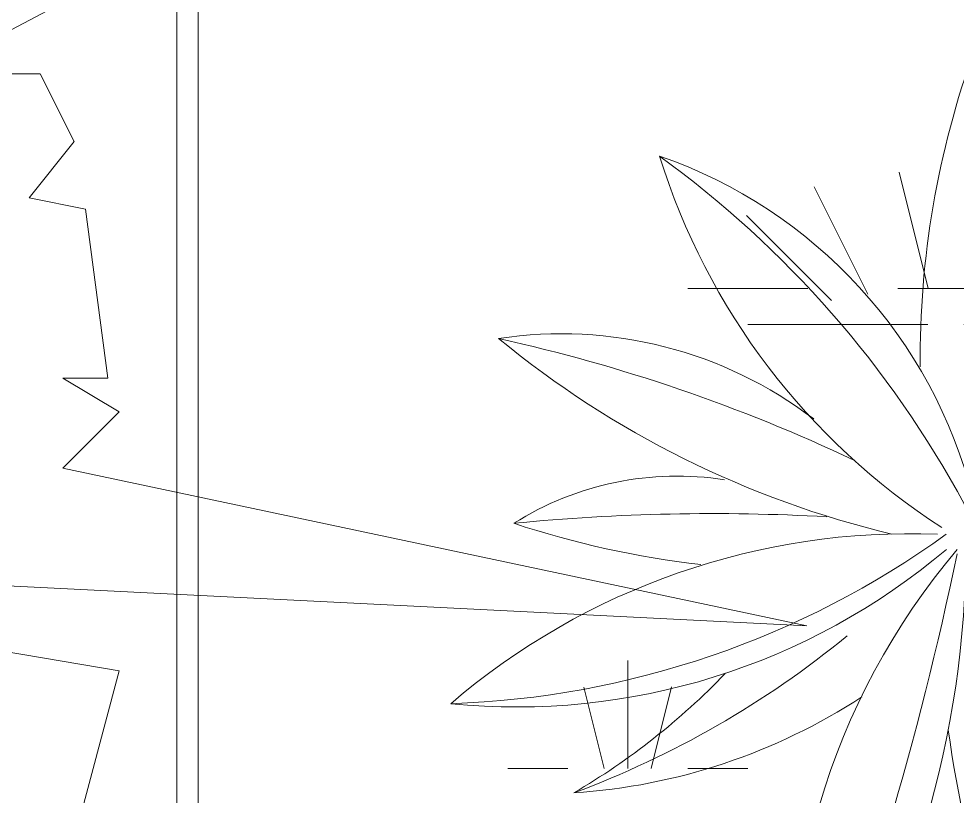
# Model space of a CAD drawing. Header units: millimetres. Extents: x 5357 to 259384, y -16348 to 109893.
# Drawn here: x 60178.9 to 60616.1, y 53995.6 to 54357.5 of the extents above; entities that cross this region are included whole.
import ezdxf

# ---------------------------------------------------------------- set-up
doc = ezdxf.new("R2010")
doc.units = ezdxf.units.MM
for name, color, linetype, lineweight in [('A-FLOR-PATT', 8, 'Continuous', 9), ('A-WALL', 113, 'Continuous', 9), ('G-IMPT', 8, 'Continuous', 9), ('L-PLNT', 71, 'Continuous', 9), ('L-PLNT-1', 7, 'Continuous', 9)]:
    doc.layers.add(name, color=color, linetype=linetype, lineweight=lineweight)

# ---------------------------------------------------------------- blocks, each defined once
blk = doc.blocks.new('CAY MAI VAN PHUC - CAY DUC SOC_dwg-2256080-TKCS_MB CẢNH QUAN CÂY XANH')
at = {"layer": 'G-IMPT', "flags": 128}
blk.add_lwpolyline([(-472.63, 306.73), (-359.57, 246.93), (-426.08, 246.93), (-446.03, 207.06), (-419.43, 173.84), (-452.68, 167.2), (-465.98, 67.53), (-439.38, 67.53), (-472.63, 47.6), (-439.38, 14.37), (-878.31, -78.65), (-80.26, -38.78), (-472.63, -105.23), (-446.03, -204.89), (-419.43, -198.25), (-419.43, -238.12), (-352.92, -324.49)], dxfattribs=at)
blk = doc.blocks.new('CAY MAI VAN PHUC - CAY BONG TRANG-2256527-TKCS_MB CẢNH QUAN CÂY XANH')
at = {"extrusion": (0, 0, -1), "xscale": 0.7894736842105263, "yscale": 0.7894736842105263, "zscale": -0.7894736842105263, "rotation": 180}
blk.add_blockref('CAY MAI VAN PHUC - CAY DUC SOC_dwg-2256080-TKCS_MB CẢNH QUAN CÂY XANH', (0, 0), dxfattribs=at)
blk = doc.blocks.new('CAY DUA VAN PHAT - CAY DUA VAN PHAT_dwg-V454-TKCS_MB CẢNH QUAN CÂY XANH')
at = {"layer": 'G-IMPT'}
for centre, radius, start, end in [((519.72, 537.8), 657.82, 139.40241, 182.22196), ((-816.88, 994.26), 837.6, 324.19163, 358.05796), ((-595.85, 904.41), 619.15, 319.72962, 5.69701), ((63.12, 862.61), 387.33, 171.28074, 217.3319), ((1206.67, 1258.47), 1563.2, 192.45532, 205.30666), ((-1023.02, 343.34), 910.32, 13.43357, 39.4147), ((93.59, 755.05), 285.25, 147.77658, 188.93687), ((1745.71, 721.87), 1902.48, 174.41125, 183.20325), ((-980.63, 631.94), 877.2, 6.61656, 18.28498), ((-734.13, 1162.59), 893.42, 320.68015, 339.59855), ((-466.22, 1185.69), 660.47, 313.95882, 329.56689), ((-453.71, 887.69), 558.16, 326.90571, 356.24571), ((-60.58, 919.83), 454.05, 199.06916, 255.84865), ((298.02, 1343.2), 973.34, 215.97087, 241.57597), ((-679.68, 162.7), 637.73, 32.80883, 72.67027), ((300.46, -7.06), 656.38, 82.64497, 130.22753), ((-760.74, 3572.92), 3144.94, 281.76683, 291.3553), ((-128.19, 1396.14), 910.32, 271.06337, 304.27673), ((-301.34, -312.83), 841.36, 89.46131, 109.98389), ((-109.01, -621.37), 1134.17, 63.40929, 82.21971)]:
    blk.add_arc(centre, radius, start, end, dxfattribs=at)
blk = doc.blocks.new('CAY DUA VAN PHAT - CAY DUA VAN PHAT-V455-TKCS_MB CẢNH QUAN CÂY XANH')
at = {"extrusion": (0, 0, -1), "xscale": 0.5, "yscale": 0.5, "zscale": -0.5, "rotation": 180}
blk.add_blockref('CAY DUA VAN PHAT - CAY DUA VAN PHAT_dwg-V454-TKCS_MB CẢNH QUAN CÂY XANH', (151.82, 370.52), dxfattribs=at)

msp = doc.modelspace()

# ---------------------------------------------------------------- hatches: boundary and pattern name
at = {"layer": 'A-FLOR-PATT'}
h = msp.add_hatch(dxfattribs=at)
h.set_pattern_fill('FP_23', color=256, style=0, pattern_type=2)
h.set_pattern_definition([(0, (167.64, 11.2), (558.8, 558.8), [83.82, -16.764, 22.352, -16.764, -419.1]), (0, (167.64, 11.2), (558.8, 558.8), [-139.7, 83.82, -335.28]), (0, (139.7, 27.94), (558.8, 558.8), [55.88, -41.91, 83.82, -41.91, -335.28]), (0, (139.7, 27.94), (558.8, 558.8), [-223.52, 55.88, -279.4]), (0, (335.3, 251.46), (558.8, 558.8), [69.85, -27.94, 69.85, -391.16]), (0, (55.9, 363.2), (558.8, 558.8), [27.94, -55.88, 27.94, -447.04]), (90, (111.76, 363.2), (-558.8, 558.8), [50.292, -508.508]), (90, (279.4, 27.94), (-558.8, 558.8), [55.88, -502.92]), (90, (419.1, 251.46), (-558.8, 558.8), [55.88, -502.92]), (45, (352.04, 22.35), (0, 558.7996), [55.88, -734.383]), (135, (206.76, 22.35), (-558.7996, 0), [55.88, -734.383]), (63.435, (335.28, 25.15), (-0.0005, 558.8001), [55.88, -1193.635]), (75.964, (307.34, 27.94), (-0.00237, 558.80038), [55.88, -2248.111]), (75.964, (447.04, 251.46), (-0.00237, 558.80038), [44.704, -2259.287]), (75.964, (122.94, 363.22), (-0.00237, 558.80038), [39.116, -2264.875]), (104.036, (251.46, 27.94), (0.00237, 558.80038), [55.88, -2248.111]), (104.036, (391.16, 251.46), (0.00237, 558.80038), [44.704, -2259.287]), (104.036, (100.58, 363.22), (0.00237, 558.80038), [39.116, -2264.875]), (116.565, (223.52, 25.15), (0.0005, 558.8001), [55.88, -1193.634])])
h.paths.add_polyline_path([(60645.3, 50657.93), (60652.56, 50657.93), (60652.56, 55286.31), (60252.49, 55286.31), (60253.51, 55276.31), (60262.49, 55276.31), (60262.49, 53311.94), (60452.49, 53311.94), (60452.49, 50657.93)])

# ---------------------------------------------------------------- linework, layer by layer
at = {"layer": 'A-WALL'}
for p, q in [((60252.49, 53311.94), (60252.49, 55286.31)), ((60262.49, 55276.31), (60262.49, 53311.94))]:
    msp.add_line(p, q, dxfattribs=at)

# ---------------------------------------------------------------- block references
at = {"layer": 'L-PLNT', "rotation": 270.0000000000003}
msp.add_blockref('CAY DUA VAN PHAT - CAY DUA VAN PHAT-V455-TKCS_MB CẢNH QUAN CÂY XANH', (60492.56, 53896.94), dxfattribs=at)
at = {"layer": 'L-PLNT-1', "rotation": 180}
msp.add_blockref('CAY MAI VAN PHUC - CAY BONG TRANG-2256527-TKCS_MB CẢNH QUAN CÂY XANH', (59852.56, 54136.94), dxfattribs=at)

doc.saveas('drawing.dxf')
